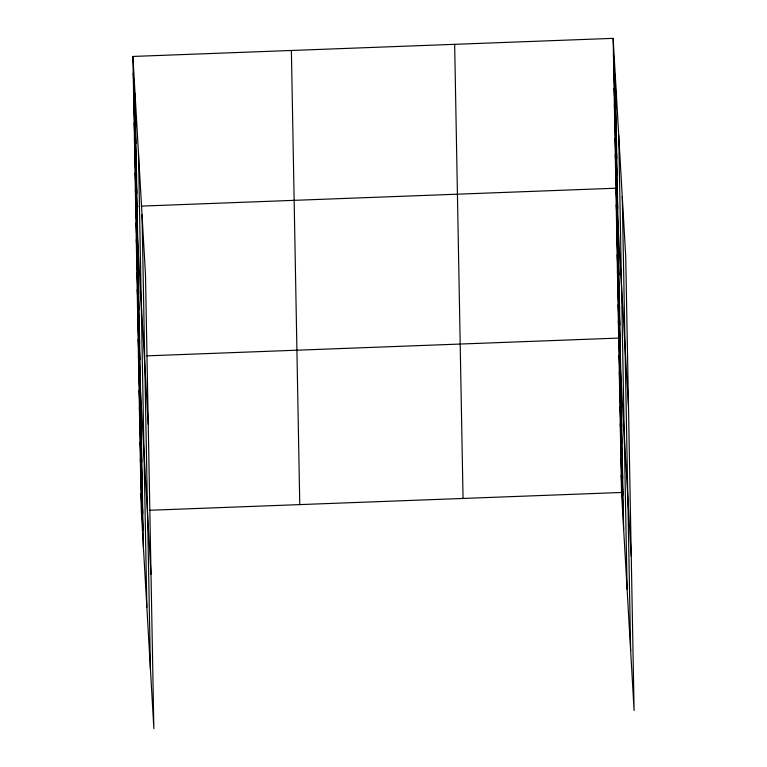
<?xml version="1.0" encoding="UTF-8"?>
<svg xmlns="http://www.w3.org/2000/svg" width="767" height="767" viewBox="0 0 767 767"><rect width="100%" height="100%" fill="white"/><g stroke="black" fill="none" stroke-linecap="round" stroke-linejoin="round"><path stroke-width="1.15" d="M132.902 56.451L145.481 274.528L153.86 728.65L141.281 510.573L132.902 56.451L613.14 38.35L625.719 256.427L634.098 710.549L621.519 492.472L613.14 38.35M138.05 206.227L135.673 206.313L148.242 424.381M141.627 206.093L615.901 188.212L628.48 406.28M146.775 355.859L618.672 338.074L631.241 556.142M149.623 510.266L621.519 492.472M613.447 55.003L615.575 91.954M613.753 71.657L615.882 108.607M614.06 88.301L616.189 125.261M614.367 104.954L616.495 141.905M614.674 121.608L616.812 158.558M614.981 138.261L617.119 175.212M615.287 154.905L617.425 191.865M615.594 171.559L617.732 208.519M616.217 204.866L618.346 241.816M616.524 221.51L618.653 258.469M616.831 238.163L618.959 275.123M617.138 254.817L619.266 291.767M617.445 271.47L619.573 308.42M617.751 288.124L619.88 325.074M618.058 304.767L620.187 341.727M618.365 321.421L620.493 358.371M618.988 355.226L621.117 392.186M619.305 372.388L621.433 409.338M619.621 389.54L621.749 426.49M619.937 406.692L622.066 443.652M620.254 423.854L622.382 460.804M620.57 441.006L622.699 477.966M620.887 458.167L623.015 495.118M621.203 475.319L623.331 512.27M133.209 73.105L135.347 110.055M133.516 89.758L135.654 126.708M133.822 106.402L135.96 143.362M134.139 123.056L136.267 160.006M134.446 139.709L136.574 176.659M134.752 156.363L136.881 193.313M135.059 173.006L137.188 209.966M135.366 189.66L137.494 226.62M135.98 222.967L138.108 259.917M136.286 239.62L138.415 276.571M136.593 256.264L138.722 293.224M136.9 272.918L139.028 309.868M137.207 289.571L139.335 326.521M137.514 306.225L139.642 343.175M137.82 322.869L139.949 359.828M138.127 339.522L140.256 376.472M138.434 356.176L151.013 574.243M138.75 373.328L140.888 410.287M139.067 390.489L141.205 427.44M139.383 407.641L141.521 444.592M139.699 424.793L141.837 461.753M140.016 441.955L142.154 478.905M140.332 459.107L142.47 496.067M140.649 476.269L142.787 513.219M140.965 493.421L143.103 530.371M622.267 196.649L630.647 650.78M618.72 135.069L627.099 589.2M615.268 75.3L623.648 529.431M454.658 44.323L463.047 498.445M291.383 50.478L299.763 504.6M142.029 214.75L150.418 668.882M138.482 153.17L146.861 607.301M135.04 93.401L143.419 547.533"/></g></svg>
